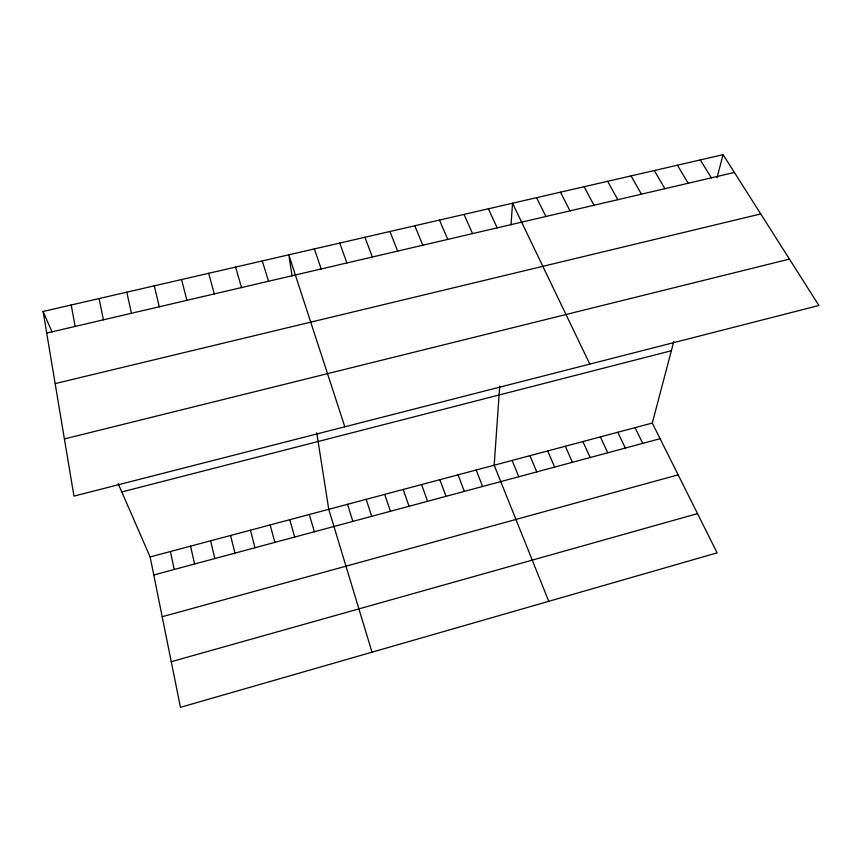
<?xml version="1.0" encoding="UTF-8"?>
<svg xmlns="http://www.w3.org/2000/svg" width="862" height="862" viewBox="0 0 862 862"><rect width="100%" height="100%" fill="white"/><g stroke="black" fill="none" stroke-linecap="round" stroke-linejoin="round"><path stroke-width="1.29" d="M499.723 386.09L494.174 465.211L548.76 601.32M511.015 224.863L512.534 203.227L589.813 364.109M118.191 483.668L150.128 556.938L180.46 707.325L717.119 552.854L652.286 423.059L673.847 341.32M716.99 177.755L723.078 154.675L43.1 311.473L73.96 496.113L818.9 305.482L723.078 154.675M171.258 661.693L697.52 513.612M162.196 616.739L678.146 474.833M153.77 574.986L660.098 438.704M150.128 556.938L652.286 423.059M121.801 491.954L671.358 350.726M64.402 438.93L789.43 259.096M55.157 383.601L760.737 213.938M46.71 333.066L734.381 172.465M700.3 159.933L711.376 177.841M677.37 165.213L688.21 183.25M654.29 170.536L664.893 188.703M631.059 175.891L641.414 194.176M607.667 181.289L617.785 199.704M584.124 186.72L593.993 205.253M560.419 192.183L570.03 210.856M536.563 197.689L545.915 216.481M635.057 427.649L642.75 443.38M617.752 432.261L625.306 448.078M600.361 436.894L607.775 452.787M488.355 208.798L497.18 227.87M582.884 441.559L590.158 457.528M464.004 214.412L472.559 233.613M565.321 446.247L572.454 462.301M43.1 311.473L52 331.892M547.661 450.945L554.665 467.085M439.48 220.069L447.766 239.399M529.925 455.675L536.789 471.902M512.093 460.437L518.816 476.74M414.794 225.758L422.811 245.228M389.936 231.49L397.673 251.101M476.169 470.016L482.591 486.48M458.067 474.833L464.349 491.394M364.917 237.265L372.362 257.016M439.868 479.692L445.999 496.329M339.714 243.073L346.88 262.964M421.593 484.563L427.563 501.296M403.211 489.465L409.041 506.285M314.339 248.924L321.214 268.955M384.743 494.389L390.411 511.295M344.822 426.798L288.792 254.818L292.121 275.991M366.178 499.335L371.694 516.338M347.515 504.313L352.87 521.402M262.274 260.927L268.545 281.26M372.007 652.189L328.756 509.313L316.753 432.886M309.329 514.495L314.371 531.768M235.574 267.091L241.522 287.574M289.804 519.7L294.675 537.069M208.679 273.286L214.304 293.931M270.172 524.936L274.87 542.392M250.433 530.195L254.958 547.758M181.58 279.536L186.892 300.332M230.585 535.485L234.938 553.145M154.287 285.828L159.265 306.775M210.64 540.808L214.81 558.554M190.577 546.152L194.575 564.007M126.8 292.175L131.444 313.283M170.407 551.529L174.232 569.48M99.108 298.554L103.408 319.824M71.201 304.986L75.166 326.418"/></g></svg>
